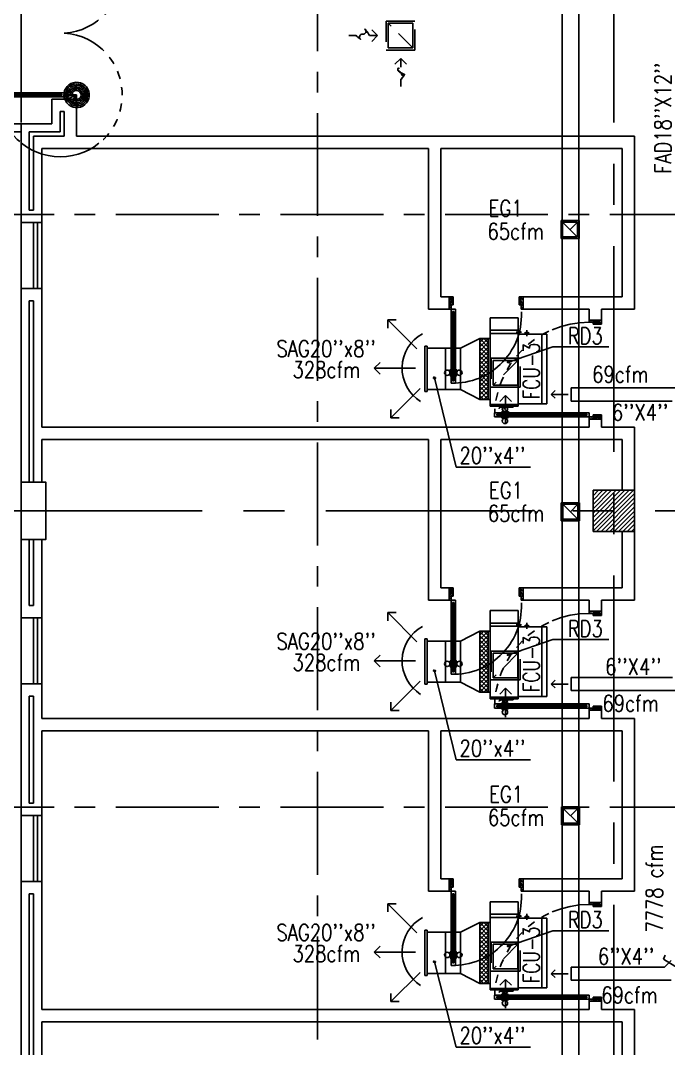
# Model space of a CAD drawing. Extents: x 417866231.7 to 417866328.5, y 43498046.7 to 43498124.2.
# Drawn here: x 417866264.87 to 417866272.74, y 43498091.48 to 43498103.96 of the extents above; entities that cross this region are included whole.
import ezdxf

# ---------------------------------------------------------------- set-up
doc = ezdxf.new("R2010")
doc.units = 0
doc.header["$MEASUREMENT"] = 0
for name, pattern in [('CENTER', [2, 1.25, -0.25, 0.25, -0.25]), ('CENTERX2', [4, 2.5, -0.5, 0.5, -0.5]), ('HIDDEN', [0.375, 0.25, -0.125])]:
    doc.linetypes.add(name, pattern=pattern)
doc.layers.get('0').update_dxf_attribs({"linetype": 'CONTINUOUS'})
for name, color, linetype in [('AXES', 11, 'CENTERX2'), ('AXES1', 11, 'CENTER'), ('COL', 7, 'CONTINUOUS'), ('DOOR', 9, 'CONTINUOUS'), ('DUCT', 6, 'CONTINUOUS'), ('EXDUCT', 10, 'CONTINUOUS'), ('FCU', 6, 'CONTINUOUS'), ('HAT', 11, 'CONTINUOUS'), ('INSUL', 9, 'CONTINUOUS'), ('M-EGU.', 2, 'CONTINUOUS'), ('M-TEXT', 2, 'CONTINUOUS'), ('PSUPPLY', 3, 'HIDDEN'), ('ROOF', 11, 'CONTINUOUS'), ('SCD', 2, 'CONTINUOUS'), ('WALL', 9, 'CONTINUOUS'), ('WIN', 9, 'CONTINUOUS')]:
    doc.layers.add(name, color=color, linetype=linetype)
doc.styles.add('ROMANS', font='ROMANS.shx', dxfattribs={"width": 0.6})

# ---------------------------------------------------------------- blocks, each defined once
blk = doc.blocks.new('C11')
at = {"layer": 'HAT'}
h = blk.add_hatch(dxfattribs=at)
h.set_pattern_fill('ANSI31', color=256, scale=300, style=0)
h.set_pattern_definition([(45, (-248556.182, -75061.005), (-26.5165043, 26.5165043), [])])
h.paths.add_polyline_path([(300, 700), (0, 700), (0, 350), (300, 350)])
h.paths.add_polyline_path([(300, 350), (0, 350), (0, 0), (300, 0)])
at = {"layer": 'COL'}
blk.add_lwpolyline([(300, 700), (300, 0), (0, 0), (0, 700)], close=True, dxfattribs=at)
blk = doc.blocks.new('DOOR90')
at = {"layer": 'DOOR', "color": 7, "linetype": 'ByBlock'}
for p, q in [((-150, 0), (0, 0)), ((-150, 0), (-150, -25)), ((0, -50), (-114, 0)), ((0, -50), (-40, 0)), ((0, -50), (0, 0)), ((-1000, -25), (-1050, -25)), ((-1050, -75), (-1050, -25)), ((-1050, -25), (-1050, -75)), ((-1000, -75), (-1050, -75)), ((-1000, -42), (-1020, -42)), ((-1020, -42), (-1020, -58)), ((-1000, -58), (-1020, -58)), ((-1000, -25), (-1000, -42)), ((-1000, -58), (-1000, -75)), ((-878, -18), (-968, -18)), ((-968, -25), (-968, -18)), ((-968, -75), (-968, -82)), ((-878, -82), (-968, -82)), ((-955, -9), (-890, -9)), ((-955, -18), (-955, -9)), ((-955, -18), (-890, -18)), ((-955, -82), (-890, -82)), ((-955, -82), (-955, -91)), ((-955, -91), (-890, -91)), ((-890, -18), (-890, -9)), ((-890, -82), (-890, -91)), ((-878, -25), (-878, -18)), ((-878, -75), (-878, -82)), ((-200, -25), (-150, -25)), ((-200, -42), (-200, -25)), ((-180, -42), (-200, -42)), ((-200, -58), (-180, -58)), ((-200, -75), (-200, -58)), ((-150, -75), (-200, -75)), ((-180, -58), (-180, -42)), ((-150, -25), (-100, -25)), ((-150, -75), (-150, -25)), ((-100, -25), (-100, -50)), ((0, -50), (-100, -37)), ((-100, -50), (0, -50)), ((0, -850), (-114, -900)), ((-100, -875), (-100, -850)), ((0, -850), (-100, -863)), ((-100, -850), (0, -850)), ((0, -850), (-40, -900)), ((0, -850), (0, -900)), ((-150, -875), (-100, -875)), ((-150, -900), (-150, -875)), ((-150, -900), (0, -900)), ((0, -900), (-150, -900))]:
    blk.add_line(p, q, dxfattribs=at)
at = {"layer": 'DOOR', "linetype": 'ByBlock'}
for p, q in [((-200, -25), (-1000, -25)), ((-200, -42), (-1000, -42)), ((-200, -58), (-1000, -58)), ((-1000, -75), (-200, -75))]:
    blk.add_line(p, q, dxfattribs=at)
at = {"layer": 'DOOR', "color": 7, "linetype": 'ByBlock'}
for centre in [(-923, 24), (-923, -124)]:
    blk.add_circle(centre, 32.4, dxfattribs=at)
for centre, radius, start, end in [((0, -50), 154, 161.1053, 166.2858), ((0, -50), 94.4, 148.0182, 180), ((0, -50), 134, 158.1598, 169.28), ((0, -50), 114, 154.0838, 167.3774), ((0, -50), 74.4, 137.7764, 180), ((0, -50), 54.4, 113.2074, 180), ((0, -50), 34.4, 90, 180), ((0, -50), 14.4, 90, 180), ((0, -850), 94.4, 180, 211.9818), ((0, -850), 74.4, 180, 222.2236), ((0, -850), 54.4, 180, 246.7926), ((0, -850), 34.4, 180, 270), ((0, -850), 14.4, 180, 270), ((0, -850), 154, 193.7142, 198.8947), ((0, -850), 134, 190.72, 201.8402)]:
    blk.add_arc(centre, radius, start, end, dxfattribs=at)
at = {"layer": 'DOOR', "linetype": 'HIDDEN', "ltscale": 0.5}
blk.add_arc((-222, -50), 828, 178.2701, 275.003, dxfattribs=at)
blk = doc.blocks.new('DOOR100')
at = {"layer": 'DOOR', "color": 7, "linetype": 'ByBlock'}
for p, q in [((-75, 1250), (-75, 1300)), ((-75, 1300), (-25, 1300)), ((-25, 1300), (-75, 1300)), ((-58, 1250), (-75, 1250)), ((-58, 1250), (-58, 1270)), ((-42, 1270), (-58, 1270)), ((-42, 1250), (-42, 1270)), ((-25, 1250), (-42, 1250)), ((-25, 1250), (-25, 1300)), ((-91, 1205), (-91, 1140)), ((-82, 1205), (-91, 1205)), ((-82, 1140), (-91, 1140)), ((-82, 1128), (-82, 1218)), ((-75, 1218), (-82, 1218)), ((-82, 1205), (-82, 1140)), ((-75, 1128), (-82, 1128)), ((-25, 1218), (-18, 1218)), ((-25, 1128), (-18, 1128)), ((-18, 1128), (-18, 1218)), ((-18, 1205), (-18, 1140)), ((-18, 1205), (-9, 1205)), ((-18, 1140), (-9, 1140)), ((-9, 1205), (-9, 1140)), ((-1200, 0), (-1200, 150)), ((-1200, 150), (-1175, 150)), ((-1200, 150), (-1200, 0)), ((-1175, 150), (-1175, 100)), ((-75, 200), (-58, 200)), ((-75, 150), (-75, 200)), ((-75, 150), (-25, 150)), ((-58, 200), (-58, 180)), ((-58, 180), (-42, 180)), ((-42, 200), (-25, 200)), ((-42, 180), (-42, 200)), ((-25, 200), (-25, 150)), ((0, 150), (-25, 150)), ((-25, 150), (-25, 100)), ((0, 0), (0, 150)), ((0, 150), (0, 0)), ((-1150, 0), (-1200, 114)), ((-1150, 0), (-1200, 40)), ((-1150, 0), (-1200, 0)), ((-1175, 100), (-1150, 100)), ((-1150, 0), (-1163, 100)), ((-1150, 100), (-1150, 0)), ((-50, 0), (0, 114)), ((-50, 100), (-50, 0)), ((-50, 0), (-37, 100)), ((-25, 100), (-50, 100)), ((-50, 0), (0, 40)), ((-50, 0), (0, 0))]:
    blk.add_line(p, q, dxfattribs=at)
at = {"layer": 'DOOR', "linetype": 'ByBlock'}
for p, q in [((-75, 1250), (-75, 200)), ((-58, 200), (-58, 1250)), ((-42, 200), (-42, 1250)), ((-25, 200), (-25, 1250))]:
    blk.add_line(p, q, dxfattribs=at)
at = {"layer": 'DOOR', "color": 7, "linetype": 'ByBlock'}
for centre in [(-124, 1173), (24, 1173)]:
    blk.add_circle(centre, 32.4, dxfattribs=at)
at = {"layer": 'DOOR', "linetype": 'HIDDEN', "ltscale": 0.5}
blk.add_arc((-25, 150), 1150, 90, 180, dxfattribs=at)
at = {"layer": 'DOOR', "color": 7, "linetype": 'ByBlock'}
for centre, radius, start, end in [((-1150, 0), 154, 103.7142, 108.8947), ((-1150, 0), 134, 100.72, 111.8402), ((-50, 0), 134, 68.1598, 79.28), ((-50, 0), 154, 71.1053, 76.2858), ((-1150, 0), 94.4, 90, 121.9818), ((-1150, 0), 74.4, 90, 132.2236), ((-1150, 0), 54.4, 90, 156.7926), ((-1150, 0), 34.4, 90, 180), ((-1150, 0), 14.4, 90, 180), ((-50, 0), 94.4, 58.0182, 90), ((-50, 0), 74.4, 47.7764, 90), ((-50, 0), 54.4, 23.2074, 90), ((-50, 0), 34.4, 0, 90), ((-50, 0), 14.4, 0, 90), ((-50, 0), 114, 64.0838, 77.3774)]:
    blk.add_arc(centre, radius, start, end, dxfattribs=at)
blk = doc.blocks.new('A$C1DFA4FE8')
at = {"layer": 'DOOR', "color": 0, "linetype": 'ByBlock'}
for p, q in [((0, 1631), (0, 1581)), ((0, 1581), (0, 1631)), ((50, 1631), (0, 1631)), ((50, 1631), (50, 1614)), ((750, 1614), (750, 1631)), ((750, 1631), (800, 1631)), ((950, 1656), (800, 1656)), ((800, 1656), (800, 1631)), ((800, 1581), (800, 1631)), ((800, 1631), (850, 1631)), ((850, 1631), (850, 1606)), ((950, 1606), (950, 1656)), ((50, 1581), (0, 1581)), ((30, 1614), (30, 1598)), ((50, 1614), (30, 1614)), ((50, 1598), (30, 1598)), ((50, 1598), (50, 1581)), ((770, 1614), (750, 1614)), ((750, 1581), (750, 1598)), ((750, 1598), (770, 1598)), ((800, 1581), (750, 1581)), ((770, 1598), (770, 1614)), ((850, 1606), (950, 1606)), ((0, 81), (0, 131)), ((0, 131), (0, 81)), ((50, 131), (0, 131)), ((50, 114), (50, 131)), ((83, 131), (83, 138)), ((173, 138), (83, 138)), ((95, 138), (95, 147)), ((95, 147), (160, 147)), ((95, 138), (160, 138)), ((160, 138), (160, 147)), ((173, 131), (173, 138)), ((750, 131), (750, 114)), ((800, 131), (750, 131)), ((800, 131), (800, 81)), ((50, 81), (0, 81)), ((30, 98), (30, 114)), ((50, 114), (30, 114)), ((50, 98), (30, 98)), ((50, 81), (50, 98)), ((83, 81), (83, 74)), ((173, 74), (83, 74)), ((95, 74), (95, 65)), ((95, 74), (160, 74)), ((95, 65), (160, 65)), ((160, 74), (160, 65)), ((173, 81), (173, 74)), ((750, 114), (770, 114)), ((750, 98), (750, 81)), ((770, 98), (750, 98)), ((750, 81), (800, 81)), ((770, 114), (770, 98)), ((800, 56), (800, 81)), ((800, 81), (850, 81)), ((950, 56), (800, 56)), ((850, 106), (950, 106)), ((850, 81), (850, 106)), ((950, 106), (950, 56))]:
    blk.add_line(p, q, dxfattribs=at)
at = {"layer": 'DOOR', "linetype": 'ByBlock'}
for p, q in [((750, 1631), (50, 1631)), ((750, 1614), (50, 1614)), ((750, 1598), (50, 1598)), ((50, 1581), (750, 1581)), ((50, 131), (750, 131)), ((750, 114), (50, 114)), ((750, 98), (50, 98)), ((750, 81), (50, 81))]:
    blk.add_line(p, q, dxfattribs=at)
at = {"layer": 'DOOR', "color": 9, "linetype": 'ByBlock'}
for p, q in [((950, 1606), (837, 1656)), ((950, 1606), (910, 1656)), ((950, 1606), (850, 1619)), ((950, 106), (837, 56)), ((950, 106), (850, 93)), ((950, 106), (910, 56))]:
    blk.add_line(p, q, dxfattribs=at)
at = {"layer": 'DOOR', "color": 0, "linetype": 'ByBlock'}
for centre in [(128, 179), (128, 32)]:
    blk.add_circle(centre, 32.4, dxfattribs=at)
at = {"layer": 'DOOR', "linetype": 'HIDDEN', "ltscale": 0.5}
for centre, start, end in [((752, 1606), 178.0938, 273.7249), ((752, 106), 86.2751, 181.9062)]:
    blk.add_arc(centre, 752, start, end, dxfattribs=at)
at = {"layer": 'DOOR', "color": 9, "linetype": 'ByBlock'}
for centre, radius, start, end in [((950, 1606), 154, 161.1053, 166.2858), ((950, 1606), 134, 158.1598, 169.28), ((950, 1606), 114, 154.0838, 167.3774), ((950, 1606), 94.4, 148.0182, 180), ((950, 1606), 74.4, 137.7764, 180), ((950, 1606), 54.4, 113.2074, 180), ((950, 1606), 34.4, 90, 180), ((950, 1606), 14.4, 90, 180), ((950, 106), 154, 193.7142, 198.8947), ((950, 106), 134, 190.72, 201.8402), ((950, 106), 114, 192.6226, 205.9162), ((950, 106), 94.4, 180, 211.9818), ((950, 106), 74.4, 180, 222.2236), ((950, 106), 54.4, 180, 246.7926), ((950, 106), 34.4, 180, 270), ((950, 106), 14.4, 180, 270)]:
    blk.add_arc(centre, radius, start, end, dxfattribs=at)
blk = doc.blocks.new('*X92')
at = {"color": 0}
for p, q in [((227929, 162698), (228420, 163190)), ((227929, 162751), (228367, 163190)), ((227929, 162804), (228314, 163190)), ((227929, 162857), (228261, 163190)), ((227929, 162910), (228208, 163190)), ((227929, 162963), (228155, 163190)), ((227929, 163016), (228102, 163190)), ((227929, 163069), (228049, 163190)), ((227929, 163122), (227996, 163190)), ((227929, 163175), (227943, 163190)), ((227973, 162690), (228429, 163145)), ((228026, 162690), (228429, 163092)), ((228079, 162690), (228429, 163039)), ((228132, 162690), (228429, 162986)), ((228185, 162690), (228429, 162933)), ((228239, 162690), (228429, 162880)), ((228292, 162690), (228429, 162827)), ((228345, 162690), (228429, 162774)), ((228398, 162690), (228429, 162721))]:
    blk.add_line(p, q, dxfattribs=at)
blk = doc.blocks.new('COL50')
at = {"layer": 'COL'}
blk.add_lwpolyline([(-250, 250), (-250, -250), (250, -250), (250, 250)], close=True, dxfattribs=at)
blk = doc.blocks.new('*X113')
at = {"color": 0}
for p, q in [((16890, -2467), (16943, -2414)), ((16890, -2520), (16990, -2420)), ((16990, -2565), (16890, -2465)), ((16890, -2573), (16990, -2473)), ((16990, -2512), (16892, -2414)), ((16990, -2459), (16945, -2414)), ((16990, -2619), (16890, -2519)), ((16890, -2626), (16990, -2526)), ((16990, -2672), (16890, -2572)), ((16890, -2679), (16990, -2579)), ((16990, -2725), (16890, -2625)), ((16890, -2732), (16990, -2632)), ((16990, -2778), (16890, -2678)), ((16890, -2785), (16990, -2685)), ((16990, -2831), (16890, -2731)), ((16890, -2838), (16990, -2738)), ((16990, -2884), (16890, -2784)), ((16890, -2891), (16990, -2791)), ((16990, -2937), (16890, -2837)), ((16890, -2944), (16990, -2844)), ((16990, -2990), (16890, -2890)), ((16890, -2997), (16990, -2897)), ((16990, -3043), (16890, -2943)), ((16890, -3050), (16990, -2950)), ((16990, -3096), (16890, -2996)), ((16890, -3103), (16990, -3003)), ((16990, -3149), (16890, -3049)), ((16944, -3155), (16890, -3102)), ((16892, -3155), (16990, -3056)), ((16945, -3155), (16990, -3109))]:
    blk.add_line(p, q, dxfattribs=at)

msp = doc.modelspace()

# ---------------------------------------------------------------- linework, layer by layer
at = {"layer": 'AXES'}
for p, q in [((417866272.079, 43498046.724), (417866272.079, 43498123.537)), ((417866264.879, 43498046.724), (417866264.879, 43498123.187)), ((417866307.079, 43498098.009), (417866239.039, 43498098.009))]:
    msp.add_line(p, q, dxfattribs=at)
at = {"layer": 'AXES1'}
for p, q in [((417866268.479, 43498053.589), (417866268.479, 43498112.409)), ((417866297.279, 43498101.609), (417866239.039, 43498101.609)), ((417866297.279, 43498094.409), (417866239.039, 43498094.409))]:
    msp.add_line(p, q, dxfattribs=at)
at = {"layer": 'DUCT', "linetype": 'Continuous'}
for p, q in [((417866270.217, 43498099.983), (417866270.453, 43498100.102)), ((417866270.035, 43498099.983), (417866270.217, 43498099.983)), ((417866270.217, 43498099.483), (417866270.217, 43498099.983)), ((417866270.035, 43498099.483), (417866270.217, 43498099.483)), ((417866270.453, 43498099.361), (417866270.217, 43498099.483)), ((417866270.217, 43498096.428), (417866270.453, 43498096.547)), ((417866270.035, 43498096.428), (417866270.217, 43498096.428)), ((417866270.217, 43498095.928), (417866270.217, 43498096.428)), ((417866270.035, 43498095.928), (417866270.217, 43498095.928)), ((417866270.453, 43498095.806), (417866270.217, 43498095.928)), ((417866270.217, 43498092.893), (417866270.453, 43498093.012)), ((417866270.035, 43498092.893), (417866270.217, 43498092.893)), ((417866270.217, 43498092.393), (417866270.217, 43498092.893)), ((417866270.035, 43498092.393), (417866270.217, 43498092.393)), ((417866270.453, 43498092.271), (417866270.217, 43498092.393))]:
    msp.add_line(p, q, dxfattribs=at)
at = {"layer": 'DUCT'}
for p, q in [((417866271.56, 43498099.502), (417866271.56, 43498099.342)), ((417866272.867, 43498099.502), (417866271.56, 43498099.502)), ((417866271.56, 43498099.342), (417866272.787, 43498099.342)), ((417866271.56, 43498095.986), (417866272.791, 43498095.986)), ((417866272.871, 43498095.826), (417866271.56, 43498095.826)), ((417866272.68, 43498092.567), (417866272.703, 43498092.613)), ((417866271.56, 43498092.469), (417866272.695, 43498092.469)), ((417866272.68, 43498092.567), (417866272.68, 43498092.567)), ((417866272.872, 43498092.447), (417866272.68, 43498092.567)), ((417866272.775, 43498092.549), (417866272.695, 43498092.469)), ((417866272.775, 43498092.309), (417866271.56, 43498092.309))]:
    msp.add_line(p, q, dxfattribs=at)
at = {"layer": 'DUCT', "linetype": 'ByBlock'}
for p, q in [((417866271.56, 43498095.986), (417866271.56, 43498095.826)), ((417866271.56, 43498092.469), (417866271.56, 43498092.309))]:
    msp.add_line(p, q, dxfattribs=at)
at = {"layer": 'EXDUCT', "linetype": 'ByBlock'}
for p, q in [((417866271.453, 43498087.226), (417866271.453, 43498105.659)), ((417866271.653, 43498087.226), (417866271.653, 43498105.559))]:
    msp.add_line(p, q, dxfattribs=at)
at = {"layer": 'FCU', "color": 3}
for p, q in [((417866270.575, 43498100.201), (417866270.575, 43498100.353)), ((417866270.575, 43498100.353), (417866270.918, 43498100.353)), ((417866270.918, 43498100.353), (417866270.918, 43498100.201)), ((417866270.943, 43498100.189), (417866270.918, 43498100.189)), ((417866270.943, 43498100.189), (417866270.943, 43498100.169)), ((417866271.022, 43498100.204), (417866271.022, 43498100.131)), ((417866270.453, 43498099.361), (417866270.453, 43498100.102)), ((417866270.453, 43498100.102), (417866270.575, 43498100.102)), ((417866270.553, 43498099.361), (417866270.553, 43498100.102)), ((417866270.918, 43498100.162), (417866270.575, 43498100.162)), ((417866270.959, 43498100.179), (417866270.891, 43498100.179)), ((417866270.943, 43498100.169), (417866270.918, 43498100.169)), ((417866271.052, 43498100.169), (417866270.995, 43498100.169)), ((417866271.012, 43498100.184), (417866271.012, 43498100.154)), ((417866271.032, 43498100.184), (417866271.012, 43498100.184)), ((417866271.032, 43498100.184), (417866271.032, 43498100.154)), ((417866271.204, 43498099.309), (417866271.204, 43498100.154)), ((417866270.453, 43498099.361), (417866270.575, 43498099.361)), ((417866270.918, 43498099.301), (417866270.575, 43498099.301)), ((417866270.775, 43498099.268), (417866270.727, 43498099.268)), ((417866270.744, 43498099.253), (417866270.744, 43498099.283)), ((417866270.764, 43498099.253), (417866270.744, 43498099.253)), ((417866270.764, 43498099.253), (417866270.764, 43498099.283)), ((417866270.8, 43498099.268), (417866270.8, 43498099.283)), ((417866270.855, 43498099.268), (417866270.8, 43498099.268)), ((417866270.855, 43498099.268), (417866270.855, 43498099.283)), ((417866270.575, 43498096.646), (417866270.575, 43498096.798)), ((417866270.575, 43498096.798), (417866270.918, 43498096.798)), ((417866270.918, 43498096.798), (417866270.918, 43498096.646)), ((417866270.918, 43498096.607), (417866270.575, 43498096.607)), ((417866270.959, 43498096.624), (417866270.891, 43498096.624)), ((417866270.943, 43498096.634), (417866270.918, 43498096.634)), ((417866270.943, 43498096.614), (417866270.918, 43498096.614)), ((417866270.943, 43498096.634), (417866270.943, 43498096.614)), ((417866271.052, 43498096.614), (417866270.995, 43498096.614)), ((417866271.012, 43498096.629), (417866271.012, 43498096.599)), ((417866271.032, 43498096.629), (417866271.012, 43498096.629)), ((417866271.022, 43498096.649), (417866271.022, 43498096.576)), ((417866271.032, 43498096.629), (417866271.032, 43498096.599)), ((417866271.204, 43498095.754), (417866271.204, 43498096.599)), ((417866270.453, 43498095.806), (417866270.453, 43498096.547)), ((417866270.453, 43498096.547), (417866270.575, 43498096.547)), ((417866270.553, 43498095.806), (417866270.553, 43498096.547)), ((417866270.453, 43498095.806), (417866270.575, 43498095.806)), ((417866270.918, 43498095.746), (417866270.575, 43498095.746)), ((417866270.775, 43498095.713), (417866270.727, 43498095.713)), ((417866270.744, 43498095.698), (417866270.744, 43498095.728)), ((417866270.764, 43498095.698), (417866270.744, 43498095.698)), ((417866270.764, 43498095.698), (417866270.764, 43498095.728)), ((417866270.8, 43498095.713), (417866270.8, 43498095.728)), ((417866270.855, 43498095.713), (417866270.8, 43498095.713)), ((417866270.855, 43498095.713), (417866270.855, 43498095.728)), ((417866270.575, 43498093.111), (417866270.575, 43498093.263)), ((417866270.575, 43498093.263), (417866270.918, 43498093.263)), ((417866270.918, 43498093.263), (417866270.918, 43498093.111)), ((417866270.918, 43498093.072), (417866270.575, 43498093.072)), ((417866270.959, 43498093.089), (417866270.891, 43498093.089)), ((417866270.943, 43498093.099), (417866270.918, 43498093.099)), ((417866270.943, 43498093.079), (417866270.918, 43498093.079)), ((417866270.943, 43498093.099), (417866270.943, 43498093.079)), ((417866271.052, 43498093.079), (417866270.995, 43498093.079)), ((417866271.012, 43498093.094), (417866271.012, 43498093.064)), ((417866271.032, 43498093.094), (417866271.012, 43498093.094)), ((417866271.022, 43498093.114), (417866271.022, 43498093.041)), ((417866271.032, 43498093.094), (417866271.032, 43498093.064)), ((417866270.453, 43498092.271), (417866270.453, 43498093.012)), ((417866270.453, 43498093.012), (417866270.575, 43498093.012)), ((417866270.553, 43498092.271), (417866270.553, 43498093.012)), ((417866271.204, 43498092.219), (417866271.204, 43498093.064)), ((417866270.453, 43498092.271), (417866270.575, 43498092.271)), ((417866270.918, 43498092.211), (417866270.575, 43498092.211)), ((417866270.775, 43498092.178), (417866270.727, 43498092.178)), ((417866270.744, 43498092.163), (417866270.744, 43498092.193)), ((417866270.764, 43498092.163), (417866270.744, 43498092.163)), ((417866270.764, 43498092.163), (417866270.764, 43498092.193)), ((417866270.8, 43498092.178), (417866270.8, 43498092.193)), ((417866270.855, 43498092.178), (417866270.8, 43498092.178)), ((417866270.855, 43498092.178), (417866270.855, 43498092.193))]:
    msp.add_line(p, q, dxfattribs=at)
at = {"layer": 'FCU', "color": 6}
for p, q in [((417866270.575, 43498100.201), (417866270.918, 43498100.201)), ((417866270.575, 43498099.281), (417866270.575, 43498100.201)), ((417866270.918, 43498100.201), (417866270.918, 43498099.281)), ((417866271.264, 43498100.154), (417866270.918, 43498100.154)), ((417866271.264, 43498099.309), (417866271.264, 43498100.154)), ((417866270.918, 43498099.281), (417866270.575, 43498099.281)), ((417866271.264, 43498099.309), (417866270.918, 43498099.309)), ((417866270.575, 43498096.646), (417866270.918, 43498096.646)), ((417866270.575, 43498095.726), (417866270.575, 43498096.646)), ((417866270.918, 43498096.646), (417866270.918, 43498095.726)), ((417866271.264, 43498096.599), (417866270.918, 43498096.599)), ((417866271.264, 43498095.754), (417866271.264, 43498096.599)), ((417866270.918, 43498095.726), (417866270.575, 43498095.726)), ((417866271.264, 43498095.754), (417866270.918, 43498095.754)), ((417866270.575, 43498093.111), (417866270.918, 43498093.111)), ((417866270.575, 43498092.191), (417866270.575, 43498093.111)), ((417866270.918, 43498093.111), (417866270.918, 43498092.191)), ((417866271.264, 43498093.064), (417866270.918, 43498093.064)), ((417866271.264, 43498092.219), (417866271.264, 43498093.064)), ((417866271.264, 43498092.219), (417866270.918, 43498092.219)), ((417866270.918, 43498092.191), (417866270.575, 43498092.191))]:
    msp.add_line(p, q, dxfattribs=at)
at = {"layer": 'INSUL'}
for p, q in [((417866265.354, 43498102.859), (417866265.354, 43498102.609)), ((417866265.354, 43498102.859), (417866265.404, 43498102.859)), ((417866265.404, 43498102.859), (417866265.404, 43498102.559)), ((417866265.354, 43498102.609), (417866264.979, 43498102.609)), ((417866264.979, 43498101.659), (417866264.979, 43498102.609)), ((417866265.404, 43498102.559), (417866265.029, 43498102.559)), ((417866265.029, 43498101.659), (417866265.029, 43498102.559)), ((417866264.979, 43498101.659), (417866265.029, 43498101.659)), ((417866264.979, 43498100.559), (417866265.029, 43498100.559)), ((417866264.979, 43498098.359), (417866264.979, 43498100.559)), ((417866265.029, 43498098.359), (417866265.029, 43498100.559)), ((417866264.979, 43498097.659), (417866264.979, 43498096.859)), ((417866265.029, 43498097.659), (417866265.029, 43498096.859)), ((417866264.979, 43498096.859), (417866265.029, 43498096.859)), ((417866264.979, 43498095.759), (417866265.029, 43498095.759)), ((417866264.979, 43498095.759), (417866264.979, 43498094.459)), ((417866265.029, 43498095.759), (417866265.029, 43498094.459)), ((417866264.979, 43498094.459), (417866265.029, 43498094.459)), ((417866264.979, 43498093.359), (417866265.029, 43498093.359)), ((417866264.979, 43498091.059), (417866264.979, 43498093.359)), ((417866264.979, 43498093.359), (417866265.029, 43498093.359)), ((417866265.029, 43498091.059), (417866265.029, 43498093.359))]:
    msp.add_line(p, q, dxfattribs=at)
at = {"layer": 'M-EGU.', "linetype": 'HIDDEN'}
for p, q in [((417866269.313, 43498103.954), (417866269.313, 43498103.604)), ((417866269.663, 43498103.954), (417866269.313, 43498103.954)), ((417866269.638, 43498103.629), (417866269.338, 43498103.929)), ((417866269.663, 43498103.604), (417866269.663, 43498103.954)), ((417866269.313, 43498103.604), (417866269.663, 43498103.604)), ((417866270.939, 43498099.861), (417866270.589, 43498099.861)), ((417866270.589, 43498099.861), (417866270.589, 43498099.511)), ((417866270.914, 43498099.836), (417866270.614, 43498099.536)), ((417866270.939, 43498099.511), (417866270.939, 43498099.861)), ((417866270.589, 43498099.511), (417866270.939, 43498099.511)), ((417866270.939, 43498096.306), (417866270.589, 43498096.306)), ((417866270.589, 43498096.306), (417866270.589, 43498095.956)), ((417866270.914, 43498096.281), (417866270.614, 43498095.981)), ((417866270.939, 43498095.956), (417866270.939, 43498096.306)), ((417866270.589, 43498095.956), (417866270.939, 43498095.956)), ((417866270.939, 43498092.771), (417866270.589, 43498092.771)), ((417866270.589, 43498092.771), (417866270.589, 43498092.421)), ((417866270.914, 43498092.746), (417866270.614, 43498092.446)), ((417866270.939, 43498092.421), (417866270.939, 43498092.771)), ((417866270.589, 43498092.421), (417866270.939, 43498092.421))]:
    msp.add_line(p, q, dxfattribs=at)
at = {"layer": 'M-EGU.'}
for p, q in [((417866269.338, 43498103.929), (417866269.338, 43498103.629)), ((417866269.638, 43498103.929), (417866269.338, 43498103.929)), ((417866269.638, 43498103.629), (417866269.638, 43498103.929)), ((417866269.21, 43498103.779), (417866269.14, 43498103.85)), ((417866268.95, 43498103.779), (417866268.861, 43498103.779)), ((417866269.21, 43498103.779), (417866269.109, 43498103.779)), ((417866269.14, 43498103.708), (417866269.21, 43498103.779)), ((417866269.338, 43498103.629), (417866269.638, 43498103.629)), ((417866269.491, 43498103.503), (417866269.42, 43498103.432)), ((417866269.491, 43498103.503), (417866269.491, 43498103.396)), ((417866269.561, 43498103.432), (417866269.491, 43498103.503)), ((417866269.491, 43498103.246), (417866269.491, 43498103.16)), ((417866269.333, 43498100.328), (417866269.433, 43498100.328)), ((417866269.333, 43498100.328), (417866269.333, 43498100.228)), ((417866269.686, 43498099.974), (417866269.333, 43498100.328)), ((417866269.785, 43498100.008), (417866269.81, 43498100.008)), ((417866269.785, 43498099.458), (417866269.785, 43498100.008)), ((417866269.81, 43498099.458), (417866269.81, 43498100.008)), ((417866269.81, 43498099.983), (417866270.035, 43498099.983)), ((417866270.035, 43498099.483), (417866270.035, 43498099.983)), ((417866269.169, 43498099.741), (417866269.24, 43498099.812)), ((417866270.914, 43498099.836), (417866270.614, 43498099.836)), ((417866270.614, 43498099.836), (417866270.614, 43498099.536)), ((417866270.914, 43498099.536), (417866270.914, 43498099.836)), ((417866269.169, 43498099.741), (417866269.24, 43498099.67)), ((417866269.669, 43498099.741), (417866269.169, 43498099.741)), ((417866269.726, 43498099.494), (417866269.372, 43498099.14)), ((417866269.785, 43498099.458), (417866269.81, 43498099.458)), ((417866269.81, 43498099.483), (417866270.035, 43498099.483)), ((417866270.614, 43498099.536), (417866270.914, 43498099.536)), ((417866271.365, 43498099.469), (417866271.318, 43498099.422)), ((417866270.764, 43498099.409), (417866270.693, 43498099.338)), ((417866270.834, 43498099.338), (417866270.764, 43498099.409)), ((417866270.764, 43498099.409), (417866270.764, 43498099.308)), ((417866271.526, 43498099.422), (417866271.318, 43498099.422)), ((417866271.318, 43498099.422), (417866271.365, 43498099.375)), ((417866269.372, 43498099.14), (417866269.372, 43498099.24)), ((417866269.372, 43498099.14), (417866269.472, 43498099.14)), ((417866270.764, 43498099.149), (417866270.764, 43498099.06)), ((417866269.333, 43498096.773), (417866269.433, 43498096.773)), ((417866269.333, 43498096.773), (417866269.333, 43498096.673)), ((417866269.686, 43498096.419), (417866269.333, 43498096.773)), ((417866269.785, 43498096.453), (417866269.81, 43498096.453)), ((417866269.785, 43498095.903), (417866269.785, 43498096.453)), ((417866269.81, 43498095.903), (417866269.81, 43498096.453)), ((417866269.81, 43498096.428), (417866270.035, 43498096.428)), ((417866270.035, 43498095.928), (417866270.035, 43498096.428)), ((417866269.169, 43498096.186), (417866269.24, 43498096.257)), ((417866270.914, 43498096.281), (417866270.614, 43498096.281)), ((417866270.614, 43498096.281), (417866270.614, 43498095.981)), ((417866270.914, 43498095.981), (417866270.914, 43498096.281)), ((417866269.169, 43498096.186), (417866269.24, 43498096.115)), ((417866269.669, 43498096.186), (417866269.169, 43498096.186)), ((417866270.614, 43498095.981), (417866270.914, 43498095.981)), ((417866271.318, 43498095.906), (417866271.365, 43498095.954)), ((417866269.726, 43498095.939), (417866269.372, 43498095.585)), ((417866269.785, 43498095.903), (417866269.81, 43498095.903)), ((417866269.81, 43498095.928), (417866270.035, 43498095.928)), ((417866270.764, 43498095.854), (417866270.693, 43498095.783)), ((417866270.834, 43498095.783), (417866270.764, 43498095.854)), ((417866270.764, 43498095.854), (417866270.764, 43498095.753)), ((417866271.526, 43498095.906), (417866271.318, 43498095.906)), ((417866271.365, 43498095.859), (417866271.318, 43498095.906)), ((417866269.372, 43498095.585), (417866269.372, 43498095.685)), ((417866269.372, 43498095.585), (417866269.472, 43498095.585)), ((417866270.764, 43498095.594), (417866270.764, 43498095.505)), ((417866269.333, 43498093.238), (417866269.433, 43498093.238)), ((417866269.333, 43498093.238), (417866269.333, 43498093.138)), ((417866269.686, 43498092.884), (417866269.333, 43498093.238)), ((417866269.785, 43498092.918), (417866269.81, 43498092.918)), ((417866269.785, 43498092.368), (417866269.785, 43498092.918)), ((417866269.81, 43498092.368), (417866269.81, 43498092.918)), ((417866269.81, 43498092.893), (417866270.035, 43498092.893)), ((417866270.035, 43498092.393), (417866270.035, 43498092.893)), ((417866269.169, 43498092.651), (417866269.24, 43498092.722)), ((417866270.914, 43498092.746), (417866270.614, 43498092.746)), ((417866270.614, 43498092.746), (417866270.614, 43498092.446)), ((417866270.914, 43498092.446), (417866270.914, 43498092.746)), ((417866269.169, 43498092.651), (417866269.24, 43498092.58)), ((417866269.669, 43498092.651), (417866269.169, 43498092.651)), ((417866270.614, 43498092.446), (417866270.914, 43498092.446)), ((417866269.726, 43498092.404), (417866269.372, 43498092.05)), ((417866269.785, 43498092.368), (417866269.81, 43498092.368)), ((417866269.81, 43498092.393), (417866270.035, 43498092.393)), ((417866271.318, 43498092.389), (417866271.365, 43498092.436)), ((417866271.526, 43498092.389), (417866271.318, 43498092.389)), ((417866271.365, 43498092.342), (417866271.318, 43498092.389)), ((417866270.764, 43498092.319), (417866270.693, 43498092.248)), ((417866270.834, 43498092.248), (417866270.764, 43498092.319)), ((417866270.764, 43498092.319), (417866270.764, 43498092.218)), ((417866269.372, 43498092.05), (417866269.372, 43498092.15)), ((417866269.372, 43498092.05), (417866269.472, 43498092.05)), ((417866270.764, 43498092.059), (417866270.764, 43498091.97))]:
    msp.add_line(p, q, dxfattribs=at)
for points in [[(417866268.95, 43498103.779, -0.1324), (417866268.972, 43498103.747, -0.15664), (417866269.003, 43498103.734, -0.736612), (417866269.028, 43498103.797, 0.774232), (417866269.056, 43498103.858, 0.203349), (417866269.098, 43498103.831, 0.193808), (417866269.109, 43498103.779)], [(417866269.491, 43498103.246, -0.187862), (417866269.528, 43498103.268, -0.202645), (417866269.538, 43498103.308, -0.616915), (417866269.487, 43498103.324, 0.668708), (417866269.44, 43498103.343, 0.194285), (417866269.454, 43498103.379, 0.186051), (417866269.491, 43498103.396)], [(417866270.764, 43498099.149, -0.1324), (417866270.796, 43498099.171, -0.15664), (417866270.808, 43498099.202, -0.736612), (417866270.746, 43498099.227, 0.774232), (417866270.685, 43498099.255, 0.203349), (417866270.712, 43498099.297, 0.193808), (417866270.764, 43498099.308)], [(417866270.764, 43498095.594, -0.1324), (417866270.796, 43498095.616, -0.15664), (417866270.808, 43498095.647, -0.736612), (417866270.746, 43498095.672, 0.774232), (417866270.685, 43498095.7, 0.203349), (417866270.712, 43498095.742, 0.193808), (417866270.764, 43498095.753)], [(417866270.764, 43498092.059, -0.1324), (417866270.796, 43498092.081, -0.15664), (417866270.808, 43498092.112, -0.736612), (417866270.746, 43498092.137, 0.774232), (417866270.685, 43498092.165, 0.203349), (417866270.712, 43498092.207, 0.193808), (417866270.764, 43498092.218)]]:
    msp.add_lwpolyline(points, format="xyb", dxfattribs=at)
for centre in [(417866269.984, 43498099.741), (417866269.984, 43498096.186), (417866269.984, 43498092.651)]:
    msp.add_arc(centre, 0.477, 118.5297, 238.1349, dxfattribs=at)
at = {"layer": 'M-EGU.', "color": 3, "linetype": 'Continuous'}
for centre, start, end in [((417866270.798, 43498099.815), 90, 270), ((417866270.798, 43498099.815), 270, 90), ((417866269.9, 43498099.622), 90, 270), ((417866269.9, 43498099.622), 270, 90), ((417866270.798, 43498096.26), 90, 270), ((417866270.798, 43498096.26), 270, 90), ((417866269.9, 43498096.067), 90, 270), ((417866269.9, 43498096.067), 270, 90), ((417866270.798, 43498092.725), 90, 270), ((417866270.798, 43498092.725), 270, 90), ((417866269.9, 43498092.532), 90, 270), ((417866269.9, 43498092.532), 270, 90)]:
    msp.add_arc(centre, 0.0125, start, end, dxfattribs=at)
at = {"layer": 'PSUPPLY', "color": 4, "linetype": 'Continuous'}
for p, q in [((417866270.798, 43498099.815), (417866271.339, 43498100.001)), ((417866272.016, 43498100.001), (417866271.339, 43498100.001)), ((417866269.9, 43498099.622), (417866270.164, 43498098.541)), ((417866271.068, 43498098.541), (417866270.164, 43498098.541)), ((417866270.798, 43498096.26), (417866271.339, 43498096.446)), ((417866272.016, 43498096.446), (417866271.339, 43498096.446)), ((417866269.9, 43498096.067), (417866270.164, 43498094.986)), ((417866271.068, 43498094.986), (417866270.164, 43498094.986)), ((417866270.798, 43498092.725), (417866271.339, 43498092.911)), ((417866272.016, 43498092.911), (417866271.339, 43498092.911)), ((417866269.9, 43498092.532), (417866270.164, 43498091.498)), ((417866271.068, 43498091.498), (417866270.164, 43498091.498))]:
    msp.add_line(p, q, dxfattribs=at)
at = {"layer": 'ROOF'}
for p, q in [((417866255.259, 43498102.709), (417866264.879, 43498102.709)), ((417866255.259, 43498102.609), (417866264.879, 43498102.609))]:
    msp.add_line(p, q, dxfattribs=at)
at = {"layer": 'SCD', "linetype": 'HIDDEN'}
for p, q in [((417866271.437, 43498101.314), (417866271.437, 43498101.534)), ((417866271.437, 43498101.534), (417866271.657, 43498101.534)), ((417866271.457, 43498101.514), (417866271.637, 43498101.334)), ((417866271.657, 43498101.534), (417866271.657, 43498101.314)), ((417866271.657, 43498101.314), (417866271.437, 43498101.314)), ((417866271.441, 43498097.888), (417866271.441, 43498098.108)), ((417866271.441, 43498098.108), (417866271.661, 43498098.108)), ((417866271.461, 43498098.088), (417866271.641, 43498097.908)), ((417866271.661, 43498098.108), (417866271.661, 43498097.888)), ((417866271.661, 43498097.888), (417866271.441, 43498097.888)), ((417866271.443, 43498094.196), (417866271.443, 43498094.416)), ((417866271.443, 43498094.416), (417866271.663, 43498094.416)), ((417866271.463, 43498094.396), (417866271.643, 43498094.216)), ((417866271.663, 43498094.416), (417866271.663, 43498094.196)), ((417866271.663, 43498094.196), (417866271.443, 43498094.196))]:
    msp.add_line(p, q, dxfattribs=at)
at = {"layer": 'SCD'}
for p, q in [((417866271.457, 43498101.334), (417866271.457, 43498101.514)), ((417866271.457, 43498101.514), (417866271.637, 43498101.514)), ((417866271.637, 43498101.514), (417866271.637, 43498101.334)), ((417866271.637, 43498101.334), (417866271.457, 43498101.334)), ((417866271.461, 43498097.908), (417866271.461, 43498098.088)), ((417866271.461, 43498098.088), (417866271.641, 43498098.088)), ((417866271.641, 43498098.088), (417866271.641, 43498097.908)), ((417866271.641, 43498097.908), (417866271.461, 43498097.908)), ((417866271.463, 43498094.216), (417866271.463, 43498094.396)), ((417866271.463, 43498094.396), (417866271.643, 43498094.396)), ((417866271.643, 43498094.396), (417866271.643, 43498094.216)), ((417866271.643, 43498094.216), (417866271.463, 43498094.216))]:
    msp.add_line(p, q, dxfattribs=at)
at = {"layer": 'SCD', "linetype": 'ByBlock'}
for p, q in [((417866271.547, 43498101.424), (417866271.637, 43498101.514)), ((417866271.551, 43498097.998), (417866271.641, 43498098.088)), ((417866271.553, 43498094.306), (417866271.643, 43498094.396))]:
    msp.add_line(p, q, dxfattribs=at)
at = {"layer": 'WALL'}
for p, q in [((417866265.254, 43498103.009), (417866265.254, 43498102.709)), ((417866265.254, 43498103.009), (417866265.554, 43498103.009)), ((417866265.554, 43498103.009), (417866265.554, 43498102.559)), ((417866265.254, 43498102.709), (417866264.879, 43498102.709)), ((417866264.879, 43498101.509), (417866264.879, 43498102.709)), ((417866265.554, 43498102.559), (417866272.329, 43498102.559)), ((417866265.129, 43498101.509), (417866265.129, 43498102.409)), ((417866265.129, 43498102.409), (417866269.829, 43498102.409)), ((417866269.979, 43498102.409), (417866272.179, 43498102.409)), ((417866264.879, 43498101.509), (417866265.129, 43498101.509)), ((417866264.879, 43498100.709), (417866265.129, 43498100.709)), ((417866264.879, 43498098.359), (417866264.879, 43498100.709)), ((417866265.129, 43498099.024), (417866265.129, 43498100.709)), ((417866269.979, 43498100.609), (417866270.079, 43498100.609)), ((417866270.979, 43498100.609), (417866272.179, 43498100.609)), ((417866269.829, 43498100.459), (417866270.079, 43498100.459)), ((417866270.979, 43498100.459), (417866271.779, 43498100.459)), ((417866271.929, 43498100.459), (417866272.329, 43498100.459)), ((417866265.129, 43498099.024), (417866271.779, 43498099.024)), ((417866271.929, 43498099.024), (417866272.329, 43498099.024)), ((417866265.129, 43498098.359), (417866265.129, 43498098.874)), ((417866265.129, 43498098.874), (417866269.829, 43498098.874)), ((417866269.979, 43498098.874), (417866272.179, 43498098.874)), ((417866264.879, 43498097.659), (417866264.879, 43498096.709)), ((417866265.129, 43498097.659), (417866265.129, 43498096.709)), ((417866269.979, 43498097.074), (417866270.079, 43498097.074)), ((417866270.979, 43498097.074), (417866272.179, 43498097.074)), ((417866269.829, 43498096.924), (417866270.079, 43498096.924)), ((417866270.979, 43498096.924), (417866271.779, 43498096.924)), ((417866271.929, 43498096.924), (417866272.329, 43498096.924)), ((417866264.879, 43498096.709), (417866265.129, 43498096.709)), ((417866264.879, 43498095.909), (417866265.129, 43498095.909)), ((417866264.879, 43498095.909), (417866264.879, 43498094.309)), ((417866265.129, 43498095.909), (417866265.129, 43498095.489)), ((417866265.129, 43498095.489), (417866271.779, 43498095.489)), ((417866271.929, 43498095.489), (417866272.329, 43498095.489)), ((417866265.129, 43498095.339), (417866265.129, 43498094.309)), ((417866265.129, 43498095.339), (417866269.829, 43498095.339)), ((417866269.979, 43498095.339), (417866272.179, 43498095.339)), ((417866264.879, 43498094.309), (417866265.129, 43498094.309)), ((417866264.879, 43498093.509), (417866265.129, 43498093.509)), ((417866264.879, 43498091.059), (417866264.879, 43498093.509)), ((417866264.879, 43498091.059), (417866264.879, 43498093.509)), ((417866264.879, 43498093.509), (417866265.129, 43498093.509)), ((417866265.129, 43498091.954), (417866265.129, 43498093.509)), ((417866265.129, 43498091.954), (417866265.129, 43498093.509)), ((417866269.979, 43498093.539), (417866270.079, 43498093.539)), ((417866270.979, 43498093.539), (417866272.179, 43498093.539)), ((417866269.829, 43498093.389), (417866270.079, 43498093.389)), ((417866270.979, 43498093.389), (417866271.779, 43498093.389)), ((417866271.929, 43498093.389), (417866272.329, 43498093.389)), ((417866265.129, 43498091.954), (417866271.779, 43498091.954)), ((417866271.929, 43498091.954), (417866272.329, 43498091.954)), ((417866265.129, 43498091.059), (417866265.129, 43498091.804)), ((417866265.129, 43498091.804), (417866272.179, 43498091.804))]:
    msp.add_line(p, q, dxfattribs=at)
at = {"layer": 'WALL', "linetype": 'ByBlock'}
for p, q in [((417866272.329, 43498102.559), (417866272.329, 43498100.459)), ((417866269.829, 43498102.409), (417866269.829, 43498100.459)), ((417866269.979, 43498102.409), (417866269.979, 43498100.609)), ((417866272.179, 43498102.409), (417866272.179, 43498100.609)), ((417866270.079, 43498100.609), (417866270.079, 43498100.459)), ((417866270.979, 43498100.609), (417866270.979, 43498100.459)), ((417866271.779, 43498100.459), (417866271.779, 43498100.324)), ((417866271.929, 43498100.459), (417866271.929, 43498100.324)), ((417866271.929, 43498100.324), (417866271.779, 43498100.324)), ((417866271.929, 43498099.124), (417866271.779, 43498099.124)), ((417866271.779, 43498099.124), (417866271.779, 43498099.024)), ((417866271.929, 43498099.124), (417866271.929, 43498099.024)), ((417866272.329, 43498099.024), (417866272.329, 43498096.924)), ((417866269.829, 43498098.874), (417866269.829, 43498096.924)), ((417866269.979, 43498098.874), (417866269.979, 43498097.074)), ((417866272.179, 43498098.874), (417866272.179, 43498098.259)), ((417866272.179, 43498097.759), (417866272.179, 43498097.074)), ((417866270.079, 43498097.074), (417866270.079, 43498096.924)), ((417866270.979, 43498097.074), (417866270.979, 43498096.924)), ((417866271.779, 43498096.924), (417866271.779, 43498096.789)), ((417866271.929, 43498096.924), (417866271.929, 43498096.789)), ((417866271.929, 43498096.789), (417866271.779, 43498096.789)), ((417866271.779, 43498095.589), (417866271.779, 43498095.489)), ((417866271.929, 43498095.589), (417866271.779, 43498095.589)), ((417866271.929, 43498095.589), (417866271.929, 43498095.489)), ((417866272.329, 43498095.489), (417866272.329, 43498093.389)), ((417866269.829, 43498095.339), (417866269.829, 43498093.389)), ((417866269.979, 43498095.339), (417866269.979, 43498093.539)), ((417866272.179, 43498095.339), (417866272.179, 43498093.539)), ((417866270.079, 43498093.539), (417866270.079, 43498093.389)), ((417866271.779, 43498093.389), (417866271.779, 43498093.254)), ((417866271.929, 43498093.389), (417866271.929, 43498093.254)), ((417866271.929, 43498093.254), (417866271.779, 43498093.254)), ((417866271.779, 43498092.054), (417866271.779, 43498091.954)), ((417866271.929, 43498092.054), (417866271.779, 43498092.054)), ((417866271.929, 43498092.054), (417866271.929, 43498091.954)), ((417866272.329, 43498091.954), (417866272.329, 43498091.059)), ((417866272.179, 43498091.804), (417866272.179, 43498091.059))]:
    msp.add_line(p, q, dxfattribs=at)
at = {"layer": 'WALL', "color": 250, "linetype": 'ByBlock', "ltscale": 0.3}
msp.add_line((417866270.745, 43498094.263), (417866270.747, 43498094.261), dxfattribs=at)
at = {"layer": 'WALL', "linetype": 'ByBlock', "ltscale": 0.3}
for points in [[(417866264.879, 43498097.659), (417866265.179, 43498097.659), (417866265.179, 43498098.359), (417866264.879, 43498098.359)], [(417866271.829, 43498098.259), (417866272.329, 43498098.259), (417866272.329, 43498097.759), (417866271.829, 43498097.759)]]:
    msp.add_lwpolyline(points, close=True, dxfattribs=at)
at = {"layer": 'WIN'}
for p, q in [((417866264.879, 43498101.509), (417866264.879, 43498100.709)), ((417866265.029, 43498101.509), (417866265.029, 43498100.709)), ((417866265.079, 43498101.509), (417866265.079, 43498100.709)), ((417866265.129, 43498101.509), (417866265.129, 43498100.709)), ((417866264.879, 43498096.709), (417866264.879, 43498095.909)), ((417866265.029, 43498096.709), (417866265.029, 43498095.909)), ((417866265.079, 43498096.709), (417866265.079, 43498095.909)), ((417866265.129, 43498096.709), (417866265.129, 43498095.909)), ((417866264.879, 43498094.309), (417866264.879, 43498093.509)), ((417866265.029, 43498094.309), (417866265.029, 43498093.509)), ((417866265.079, 43498094.309), (417866265.079, 43498093.509)), ((417866265.129, 43498094.309), (417866265.129, 43498093.509))]:
    msp.add_line(p, q, dxfattribs=at)

# ---------------------------------------------------------------- block references
at = {"layer": 'COL', "linetype": 'ByBlock', "xscale": 0.0009999871253967285, "yscale": 0.001000002026557922, "zscale": 0.001}
msp.add_blockref('C11', (417866264.879, 43498097.659), dxfattribs=at)
at = {"layer": 'COL', "xscale": -0.0009999871253967285, "yscale": 0.001000002026557922, "zscale": 0.001}
msp.add_blockref('COL50', (417866272.079, 43498098.009), dxfattribs=at)
at = {"layer": 'DOOR', "color": 0, "linetype": 'ByBlock', "yscale": 0.001000002026557922, "zscale": 0.001}
for name, p, xscale, rotation in [('A$C1DFA4FE8', (417866264.603, 43498104.665), -0.0009999871253967285, 180), ('DOOR90', (417866270.079, 43498100.609), 0.001000002026557922, 90), ('DOOR100', (417866271.929, 43498099.124), -0.001000002026557922, 90), ('DOOR90', (417866270.079, 43498097.074), 0.001000002026557922, 90), ('DOOR100', (417866271.929, 43498095.589), -0.001000002026557922, 90), ('DOOR90', (417866270.079, 43498093.539), 0.001000002026557922, 90), ('DOOR100', (417866271.929, 43498092.054), -0.001000002026557922, 90)]:
    msp.add_blockref(name, p, dxfattribs=dict(at, xscale=xscale, rotation=rotation))
at = {"layer": 'FCU', "color": 11, "extrusion": (0, 0, -1), "xscale": 0.0009999871253967285, "yscale": 0.001000002026557922, "zscale": -0.001}
for p in [(-417866287.444, 43498102.516), (-417866287.444, 43498098.961), (-417866287.444, 43498095.426)]:
    msp.add_blockref('*X113', p, dxfattribs=at)
at = {"layer": 'HAT', "xscale": 0.0009999871253967285, "yscale": 0.001000002026557922, "zscale": 0.001}
msp.add_blockref('*X92', (417866043.9, 43497935.069), dxfattribs=at)

# ---------------------------------------------------------------- texts
at = {"layer": 'M-TEXT', "style": 'ROMANS'}
for s, width, p in [("FAD18''X12''", 0.8, (417866272.775, 43498102.1)), ('FCU-3', 0.75, (417866271.177, 43498099.362)), ('FCU-3', 0.75, (417866271.177, 43498095.807)), ('7778 cfm', 0.8, (417866272.672, 43498092.888)), ('FCU-3', 0.75, (417866271.177, 43498092.272))]:
    msp.add_text(s, height=0.2, rotation=90, dxfattribs=dict(at, width=width)).set_placement(p)
at = {"layer": 'M-TEXT', "style": 'ROMANS', "width": 0.8}
for s, p in [('EG1', (417866270.559, 43498101.583)), ('65cfm', (417866270.544, 43498101.303)), ('RD3', (417866271.519, 43498100.034)), ("SAG20''x8''", (417866267.981, 43498099.879)), ('328cfm', (417866268.176, 43498099.622)), ('69cfm', (417866271.815, 43498099.566)), ("6''X4''", (417866272.055, 43498099.104)), ("20''x4''", (417866270.204, 43498098.581)), ('EG1', (417866270.563, 43498098.158)), ('65cfm', (417866270.548, 43498097.878)), ('RD3', (417866271.519, 43498096.479)), ("SAG20''x8''", (417866267.981, 43498096.324)), ('328cfm', (417866268.176, 43498096.067)), ("6''X4''", (417866271.973, 43498096.017)), ('69cfm', (417866271.94, 43498095.572)), ("20''x4''", (417866270.204, 43498095.026)), ('EG1', (417866270.565, 43498094.466)), ('65cfm', (417866270.549, 43498094.186)), ('RD3', (417866271.519, 43498092.944)), ("SAG20''x8''", (417866267.981, 43498092.789)), ('328cfm', (417866268.176, 43498092.532)), ("6''X4''", (417866271.885, 43498092.499)), ('69cfm', (417866271.927, 43498092.03)), ("20''x4''", (417866270.204, 43498091.538))]:
    msp.add_text(s, height=0.2, dxfattribs=at).set_placement(p)

doc.saveas('drawing.dxf')
